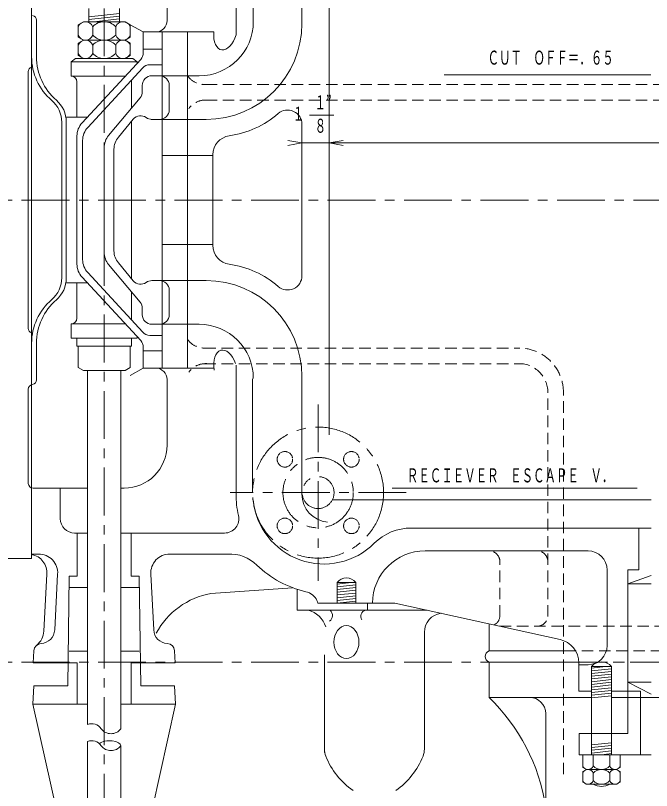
# Model space of a CAD drawing. Units: millimetres, scale not verified. Extents: x -5945 to 5945, y -4205 to 4205.
# Drawn here: x -3090 to -2425, y 1650 to 2460 of the extents above; entities that cross this region are included whole.
import ezdxf
from ezdxf.enums import TextEntityAlignment as Align

# ---------------------------------------------------------------- set-up
doc = ezdxf.new("R2010")
doc.units = ezdxf.units.MM
doc.header["$LTSCALE"] = 10
doc.linetypes.add('CHAIN1', pattern=[8, 5, -1, 1, -1])
doc.linetypes.add('DASHED1', pattern=[1.8, 1.2, -0.6])
for name, color, linetype, lineweight in [('0-0_0', 3, 'Continuous', 18), ('0-1_芯', 4, 'CHAIN1', 18), ('0-2_寸法', 2, 'Continuous', 18)]:
    doc.layers.add(name, color=color, linetype=linetype, lineweight=lineweight)
doc.styles.add('ＭＳ ゴシック', font='')
doc.styles.get('ＭＳ ゴシック').set_extended_font_data('MS Gothic')

msp = doc.modelspace()

# ---------------------------------------------------------------- linework, layer by layer
at = {"layer": '0-0_0'}
for p, q in [((-2859.55, 2574.44), (-2859.55, 2439.87)), ((-2841.48, 2574.44), (-2841.48, 2453.47)), ((-2790.59, 2574.44), (-2790.59, 2451.42)), ((-2762.09, 2574.44), (-2762.09, 2021.76)), ((-2931.7, 2547.39), (-2931.7, 2454.71)), ((-3013.4, 2453.45), (-3013.4, 2467.09)), ((-2981.4, 2453.45), (-2981.4, 2467.09)), ((-3068.17, 2416.78), (-3068.17, 2454.97)), ((-2981.4, 2461.97), (-3013.4, 2458.57)), ((-2981.4, 2459.13), (-3013.4, 2455.73)), ((-2981.4, 2456.29), (-3008.13, 2453.45)), ((-3024.56, 2450.33), (-3019.16, 2453.45)), ((-3024.56, 2437.34), (-3024.56, 2450.33)), ((-2975.63, 2453.45), (-3019.16, 2453.45)), ((-3009.45, 2439.45), (-3009.45, 2448.22)), ((-2985.34, 2439.45), (-2985.34, 2448.22)), ((-2970.23, 2450.33), (-2975.63, 2453.45)), ((-2970.23, 2437.34), (-2970.23, 2450.33)), ((-2956.52, 2442.71), (-2970.23, 2450.33)), ((-2956.52, 2442.71), (-2882.7, 2442.71)), ((-2956.52, 2442.71), (-2956.52, 2420.86)), ((-2936.71, 2442.48), (-2936.71, 2091.4)), ((-2910.26, 2442.71), (-2910.26, 2091.4)), ((-3024.56, 2437.34), (-3019.16, 2434.22)), ((-2975.63, 2434.22), (-3019.16, 2434.22)), ((-2975.63, 2434.22), (-3019.16, 2434.22)), ((-2970.23, 2437.34), (-2975.63, 2434.22)), ((-2970.23, 2431.1), (-2975.63, 2434.22)), ((-2970.23, 2418.1), (-2970.23, 2431.1)), ((-3009.45, 2420.22), (-3009.45, 2428.99)), ((-2985.34, 2420.22), (-2985.34, 2428.99)), ((-2936.71, 2424.57), (-2956.52, 2424.57)), ((-2967.44, 2414.99), (-3027.35, 2414.99)), ((-3024.56, 2418.1), (-3019.16, 2414.99)), ((-2975.63, 2414.99), (-3019.16, 2414.99)), ((-2970.23, 2418.1), (-2975.63, 2414.99)), ((-2962.93, 2411.43), (-3031.87, 2411.43)), ((-2959.17, 2414.08), (-3020.58, 2347.61)), ((-2936.71, 2408.52), (-2949.69, 2408.52)), ((-3076.78, 2132.84), (-3076.78, 2401.27)), ((-2957.04, 2405.3), (-3014.66, 2342.93)), ((-2975.4, 2396.51), (-3031.87, 2396.51)), ((-3026.01, 2390.66), (-3026.01, 2353.56)), ((-2968.78, 2392.59), (-2968.78, 2363.28)), ((-2898.04, 2396.91), (-2947.57, 2396.91)), ((-2957.57, 2386.91), (-2957.57, 2380.35)), ((-2929.43, 2386.91), (-2929.43, 2361.3)), ((-2959.89, 2373.94), (-2992.75, 2334.54)), ((-3037.44, 2353.56), (-3015.08, 2353.56)), ((-2967.01, 2351.53), (-2982.56, 2332.89)), ((-2968.78, 2349.41), (-2968.78, 2184.7)), ((-2948.38, 2351.3), (-2890.72, 2351.3)), ((-3041.82, 2185.72), (-3041.82, 2348.39)), ((-3037.04, 2185.4), (-3037.04, 2348.71)), ((-2790.59, 2346.11), (-2790.59, 2188)), ((-3025.89, 2200.07), (-3025.89, 2334.04)), ((-3019.97, 2204.75), (-3019.97, 2329.36)), ((-2997.4, 2212.38), (-2997.4, 2321.73)), ((-2987.2, 2214.03), (-2987.2, 2320.08)), ((-2936.71, 2313.53), (-2883.81, 2313.53)), ((-2883.81, 2314.35), (-2883.81, 2219.76)), ((-2936.71, 2220.58), (-2883.81, 2220.58)), ((-2959.89, 2160.17), (-2992.75, 2199.57)), ((-2967.01, 2182.58), (-2982.56, 2201.22)), ((-2957.04, 2128.81), (-3014.66, 2191.18)), ((-3037.44, 2180.55), (-3015.08, 2180.55)), ((-3026.01, 2143.45), (-3026.01, 2180.55)), ((-2959.17, 2120.04), (-3020.58, 2186.5)), ((-2947.57, 2182.81), (-2890.72, 2182.81)), ((-2929.43, 2147.2), (-2929.43, 2172.81)), ((-2968.78, 2170.83), (-2968.78, 2141.52)), ((-2957.57, 2147.2), (-2957.57, 2153.77)), ((-2898.04, 2137.2), (-2947.57, 2137.2)), ((-2962.93, 2122.68), (-3031.87, 2122.68)), ((-3026.01, 2114.35), (-3026.01, 2122.68)), ((-2968.78, 2114.35), (-2968.78, 2122.68)), ((-2962.93, 2124.1), (-2962.93, 2122.68)), ((-2936.71, 2125.59), (-2949.69, 2125.59)), ((-3068.17, 2117.33), (-3068.17, 2079.14)), ((-2968.78, 2114.35), (-3026.01, 2114.35)), ((-3024.56, 2092.05), (-3024.56, 2114.35)), ((-2970.23, 2092.05), (-2970.23, 2114.35)), ((-2956.52, 2091.4), (-2956.52, 2113.25)), ((-2936.71, 2109.54), (-2956.52, 2109.54)), ((-3024.56, 2092.05), (-3019.16, 2088.93)), ((-2956.52, 2091.4), (-2970.23, 2083.78)), ((-2956.52, 2091.4), (-2882.7, 2091.4)), ((-2859.55, 1959.67), (-2859.55, 2094.24)), ((-3014.9, 1718.71), (-3014.9, 2088.93)), ((-2979.9, 1714.32), (-2979.9, 2088.93)), ((-2790.59, 1959.67), (-2790.59, 2082.69)), ((-2931.7, 2010.84), (-2931.7, 2079.4)), ((-2842.15, 1961.2), (-2842.15, 2080.05)), ((-3076.78, 2069.23), (-3076.78, 1970.84)), ((-3071.78, 1965.84), (-3014.9, 1965.84)), ((-3043.34, 1965.84), (-3043.34, 1933.9)), ((-2979.9, 1965.84), (-2976.7, 1965.84)), ((-2758.73, 1953.8), (-2425.2, 1953.8)), ((-2676.18, 1924.19), (-2425.2, 1924.19)), ((-3014.9, 1918.9), (-3028.34, 1918.9)), ((-3025.71, 1873.92), (-3025.71, 1918.9)), ((-2871.56, 1918.9), (-2979.9, 1918.9)), ((-2969.09, 1873.92), (-2969.09, 1918.9)), ((-3073.32, 1897), (-3066.06, 1897)), ((-2868.11, 1897), (-2928.73, 1897)), ((-2661.82, 1900.29), (-2491.39, 1900.29)), ((-2471.39, 1801.34), (-2471.39, 1880.29)), ((-3057.34, 1875.94), (-3060.51, 1816.28)), ((-3046.09, 1875.94), (-3049.18, 1817.64)), ((-2948.71, 1875.94), (-2945.61, 1817.64)), ((-2734.35, 1867.11), (-2753.75, 1867.11)), ((-2753.75, 1845.67), (-2753.75, 1867.11)), ((-2739.03, 1867.11), (-2753.75, 1865.55)), ((-2734.35, 1864.77), (-2753.75, 1862.71)), ((-2734.35, 1845.67), (-2734.35, 1867.11)), ((-3014.9, 1862.16), (-3034.12, 1862.16)), ((-2979.9, 1862.16), (-2960.67, 1862.16)), ((-2800.38, 1861.77), (-2885.72, 1855.72)), ((-2795.42, 1860.06), (-2795.42, 1838.19)), ((-2734.35, 1861.93), (-2753.75, 1859.87)), ((-2734.35, 1859.09), (-2753.75, 1857.03)), ((-2734.35, 1856.25), (-2753.75, 1854.19)), ((-2734.35, 1853.41), (-2753.75, 1851.35)), ((-2734.35, 1850.57), (-2753.75, 1848.51)), ((-2734.35, 1847.74), (-2753.75, 1845.67)), ((-2773.8, 1845.67), (-2693.47, 1845.67)), ((-2722.14, 1845.29), (-2722.14, 1838.19)), ((-2520.66, 1807.63), (-2693.47, 1845.67)), ((-2795.42, 1838.19), (-2659.49, 1838.19)), ((-2594.9, 1823.97), (-2594.9, 1795.68)), ((-2662.51, 1693.11), (-2662.51, 1815.18)), ((-3070.99, 1795.89), (-3071.67, 1783.25)), ((-3014.9, 1795.61), (-3034.12, 1795.61)), ((-2979.9, 1795.61), (-2960.67, 1795.61)), ((-2923.8, 1795.89), (-2923.13, 1783.25)), ((-2767.03, 1791.45), (-2767.03, 1689.59)), ((-2504.82, 1795.68), (-2594.9, 1795.68)), ((-3071.67, 1783.25), (-3025.71, 1783.25)), ((-3025.71, 1739.98), (-3025.71, 1783.25)), ((-2969.09, 1739.98), (-2969.09, 1783.25)), ((-2923.13, 1783.25), (-2969.09, 1783.25)), ((-2594.9, 1784.06), (-2594.9, 1747.15)), ((-2501.09, 1784.06), (-2594.9, 1784.06)), ((-2501.04, 1753.78), (-2501.04, 1783.21)), ((-2491.39, 1781.34), (-2501.04, 1781.34)), ((-2466.76, 1779.33), (-2487.74, 1779.33)), ((-2487.74, 1687.23), (-2487.74, 1779.33)), ((-2473.02, 1779.33), (-2487.74, 1777.77)), ((-2466.76, 1777.15), (-2487.74, 1774.93)), ((-2466.76, 1774.32), (-2487.74, 1772.09)), ((-2466.76, 1687.23), (-2466.76, 1779.33)), ((-2466.76, 1771.48), (-2487.74, 1769.25)), ((-2466.76, 1768.64), (-2487.74, 1766.41)), ((-3070.87, 1759.31), (-3071.9, 1739.98)), ((-3070.87, 1759.31), (-3035.52, 1759.31)), ((-2923.92, 1759.31), (-2959.27, 1759.31)), ((-2923.92, 1759.31), (-2922.89, 1739.98)), ((-2466.76, 1765.8), (-2487.74, 1763.57)), ((-2466.76, 1762.96), (-2487.74, 1760.73)), ((-2466.76, 1760.12), (-2487.74, 1757.89)), ((-2449.78, 1762.96), (-2425.2, 1762.96)), ((-2449.78, 1762.96), (-2425.2, 1750.52)), ((-2501.04, 1753.78), (-2487.74, 1753.78)), ((-2466.76, 1757.28), (-2487.74, 1755.05)), ((-2466.76, 1754.44), (-2487.74, 1752.21)), ((-2466.76, 1751.6), (-2487.74, 1749.37)), ((-2466.76, 1753.78), (-2436.47, 1753.78)), ((-2436.47, 1687.23), (-2436.47, 1753.78)), ((-2594.9, 1747.15), (-2487.74, 1747.15)), ((-2466.76, 1748.76), (-2487.74, 1746.53)), ((-2466.76, 1747.15), (-2425.2, 1747.15)), ((-3071.9, 1739.98), (-3014.9, 1739.98)), ((-2922.89, 1739.98), (-2979.9, 1739.98)), ((-2922.89, 1739.98), (-2948.44, 1624.65)), ((-2500.46, 1709.42), (-2449.78, 1709.42)), ((-2500.46, 1709.42), (-2500.46, 1687.23)), ((-3014.9, 1636.42), (-3014.9, 1700.95)), ((-2979.9, 1636.42), (-2979.9, 1696.56)), ((-2466.76, 1699.7), (-2487.74, 1697.47)), ((-2466.76, 1696.86), (-2487.74, 1694.63)), ((-2466.76, 1694.02), (-2487.74, 1691.8)), ((-2500.46, 1687.23), (-2425.2, 1687.23)), ((-2496.86, 1687.23), (-2496.86, 1674.02)), ((-2466.76, 1691.18), (-2487.74, 1688.96)), ((-2485.95, 1687.23), (-2485.95, 1675.55)), ((-2466.76, 1688.34), (-2477.29, 1687.23)), ((-2468.55, 1687.23), (-2468.55, 1675.55)), ((-2496.86, 1674.02), (-2492.97, 1671.77)), ((-2496.86, 1669.52), (-2492.97, 1671.77)), ((-2496.86, 1669.52), (-2496.86, 1658.56)), ((-2492.97, 1671.77), (-2461.54, 1671.77)), ((-2492.97, 1671.77), (-2461.54, 1671.77)), ((-2457.64, 1669.52), (-2461.54, 1671.77)), ((-2457.64, 1669.52), (-2457.64, 1658.56)), ((-2485.95, 1668), (-2485.95, 1660.09)), ((-2468.55, 1668), (-2468.55, 1660.09)), ((-2496.86, 1658.56), (-2492.97, 1656.32)), ((-2492.97, 1656.32), (-2461.54, 1656.32)), ((-2457.64, 1658.56), (-2461.54, 1656.32))]:
    msp.add_line(p, q, dxfattribs=at)
at = {"layer": '0-0_0', "color": 1, "linetype": 'DASHED1'}
for p, q in [((-2891.38, 2387.88), (-2287.13, 2387.88)), ((-2891.38, 2371.57), (-2287.13, 2371.57)), ((-2892.62, 2112.29), (-2563.39, 2112.29)), ((-2892.62, 2095.98), (-2563.39, 2095.98)), ((-2533.39, 1831.66), (-2533.39, 2065.98)), ((-2517.08, 1666.71), (-2517.08, 2065.98)), ((-2583.59, 1831.66), (-2583.59, 1890.14)), ((-2583.69, 1821.5), (-2190.52, 1821.5)), ((-2269.83, 1795.69), (-2504.82, 1795.68)), ((-2273.12, 1784.06), (-2501.09, 1784.06)), ((-2425.2, 1747.15), (-2349, 1747.15))]:
    msp.add_line(p, q, dxfattribs=at)
at = {"layer": '0-0_0'}
for points in [[(-3103.62, 1892.45), (-3073.32, 1892.45), (-3073.32, 2664.19)], [(-3024.56, 2418.1), (-3024.56, 2431.1), (-3019.16, 2434.22)], [(-3031.87, 2396.51), (-3031.87, 2411.43), (-3027.35, 2414.99)], [(-2962.93, 2410.01), (-2962.93, 2411.43), (-2967.44, 2414.99)], [(-2975.4, 2137.6), (-3031.87, 2137.6), (-3031.87, 2122.68)], [(-2970.23, 2092.05), (-2975.63, 2088.93), (-3019.16, 2088.93)], [(-2438.06, 1924.19), (-2438.06, 1880.64), (-2449.78, 1880.64), (-2449.78, 1709.42)], [(-3025.71, 1873.92), (-3034.12, 1873.92), (-3035.52, 1759.31)], [(-2969.09, 1873.92), (-2960.67, 1873.92), (-2959.27, 1759.31)], [(-2425.2, 1865.99), (-2449.78, 1865.99), (-2425.2, 1874.46)], [(-3071.9, 1739.98), (-3046.36, 1624.65), (-2948.44, 1624.65)], [(-2535.61, 1730.15), (-2535.61, 791.7), (-2425.49, 791.7)], [(-2457.64, 1687.23), (-2457.64, 1674.02), (-2461.54, 1671.77)]]:
    msp.add_lwpolyline(points, dxfattribs=at)
for centre, radius, start, end in [((-3073.17, 2454.97), 5, 0, 82.02582), ((-2943.7, 2454.71), 12, 270, 0), ((-3017.01, 2445.38), 8.07, 20.61975, 159.38025), ((-2997.4, 2436.95), 16.5, 43.08888, 136.91112), ((-2977.79, 2445.38), 8.07, 20.61975, 159.38025), ((-2898.04, 2453.47), 56.56, 270, 0), ((-2890.72, 2451.42), 100.13, 270, 0), ((-3017.01, 2442.29), 8.07, 200.61975, 339.38025), ((-2997.4, 2450.72), 16.5, 223.08888, 316.91112), ((-2977.79, 2442.29), 8.07, 200.61975, 339.38025), ((-3017.01, 2426.15), 8.07, 20.61975, 159.38025), ((-2997.4, 2417.71), 16.5, 43.08888, 136.91112), ((-2977.79, 2426.15), 8.07, 20.61975, 159.38025), ((-3013.32, 2416.78), 60, 180, 229.45653), ((-3008.17, 2416.78), 60, 180, 229.14382), ((-3017.01, 2423.06), 8.07, 200.61975, 339.38025), ((-2997.4, 2431.49), 16.5, 223.08888, 316.91112), ((-2977.79, 2423.06), 8.07, 200.61975, 339.38025), ((-2966.52, 2420.86), 10, 317.26577, 0), ((-2949.69, 2398.52), 10, 90, 137.26577), ((-3071.78, 2401.27), 5, 107.95356, 180), ((-3031.87, 2390.66), 5.86, 0, 90), ((-2947.57, 2386.91), 10, 90, 180), ((-2939.43, 2386.91), 10, 0, 90), ((-2967.57, 2380.35), 10, 320.1646, 0), ((-3071.82, 2348.39), 30, 0, 49.45653), ((-3067.04, 2348.71), 30, 0, 49.14382), ((-2939.43, 2361.3), 10, 270, 0), ((-2880.82, 2433.27), 100.13, 278.14022, 310.7976), ((-2805.59, 2346.11), 15, 0, 130.7976), ((-2959.33, 2345.12), 10, 53.96654, 140.1646), ((-2947.57, 2361.3), 10, 233.96654, 270), ((-3005.89, 2334.04), 20, 137.26577, 180), ((-2999.97, 2329.36), 20, 137.26577, 180), ((-2977.4, 2321.73), 20, 140.1646, 180), ((-2863.81, 2314.35), 20, 98.14022, 180), ((-2967.2, 2320.08), 20, 140.1646, 180), ((-2863.81, 2219.76), 20, 180, 261.85978), ((-2977.4, 2212.38), 20, 180, 219.8354), ((-2967.2, 2214.03), 20, 180, 219.8354), ((-2999.97, 2204.75), 20, 180, 222.73423), ((-3005.89, 2200.07), 20, 180, 222.73423), ((-2880.82, 2100.85), 100.13, 49.2024, 81.85978), ((-2805.59, 2188), 15, 229.2024, 0), ((-3071.82, 2185.72), 30, 310.54347, 0), ((-3067.04, 2185.4), 30, 310.85618, 0), ((-2959.33, 2188.99), 10, 219.8354, 306.03346), ((-2947.57, 2172.81), 10, 90, 126.03346), ((-2939.43, 2172.81), 10, 0, 90), ((-2890.72, 2082.69), 100.13, 0, 90), ((-3013.32, 2117.33), 60, 130.54347, 180), ((-3008.17, 2117.33), 60, 130.85618, 180), ((-2967.57, 2153.77), 10, 360, 39.8354), ((-2947.57, 2147.2), 10, 180, 270), ((-2939.43, 2147.2), 10, 270, 0), ((-3031.87, 2143.45), 5.86, 270, 360), ((-3071.78, 2132.84), 5, 180, 252.04644), ((-2898.04, 2080.64), 56.56, 0, 90), ((-2949.69, 2135.59), 10, 222.73423, 270), ((-2966.52, 2113.25), 10, 0, 42.73423), ((-2943.7, 2079.4), 12, 0, 90), ((-3071.78, 2069.23), 5, 97.97418, 180), ((-3073.17, 2079.14), 5, 277.97418, 0), ((-2976.7, 2010.84), 45, 270, 360), ((-3071.78, 1970.84), 5, 180, 270), ((-2762.09, 1959.67), 97.46, 180, 193.24509), ((-2767.5, 1961.2), 74.64, 185.69619, 314.78432), ((-2760.94, 1959.67), 29.65, 180, 264.24339), ((-2871.56, 1933.9), 15, 270, 13.24509), ((-3028.34, 1933.9), 15, 180, 270), ((-2676.18, 1869.19), 55, 90, 134.78432), ((-3077.31, 1877), 20, 356.9627, 78.48095), ((-3066.06, 1877), 20, 356.9627, 90), ((-2928.73, 1877), 20, 90, 183.0373), ((-2866.17, 1856.42), 40.63, 45.52919, 92.74138), ((-2661.82, 1845.29), 55, 90.00099, 179.59971), ((-2491.39, 1880.29), 20, 0, 90), ((-2762.65, 1962.65), 107.7, 225.82118, 257.22092), ((-2744.05, 1859.89), 12.09, 36.67281, 143.32719), ((-2871.65, 1775.95), 81, 99.99721, 151.78607), ((-2790.23, 1841.04), 17, 25.37137, 77.22092), ((-2796.71, 1837.97), 24.17, 18.59794, 25.37137), ((-2790.49, 1812.98), 26.02, 17.98592, 75.69574), ((-2766.09, 1832.72), 7.46, 306.3616, 47.16791), ((-2722.73, 1831.94), 6.42, 103.05955, 214.4444), ((-2642.51, 1815.18), 20, 97.3404, 180), ((-3080.48, 1817.34), 20, 308.61175, 356.9627), ((-3064.16, 1818.43), 15, 272.86923, 356.9627), ((-2930.63, 1818.43), 15, 183.0373, 267.13077), ((-2526.04, 1783.21), 25, 0, 77.58311), ((-3063.01, 1795.46), 8, 92.86923, 176.9627), ((-2931.79, 1795.46), 8, 3.0373, 87.13077), ((-2491.39, 1801.34), 20, 270, 0), ((-2592.62, 1789.87), 6.24, 111.45156, 248.54844), ((-2477.25, 1770.54), 13.69, 39.97515, 140.02485), ((-2736.48, 1601.01), 203.47, 9.16928, 45.90954), ((-2552.61, 1730.15), 17, 0, 90), ((-3010.37, 1708.23), 11.41, 32.24265, 113.36593), ((-2990.3, 1722.36), 13.15, 217.68576, 322.31424), ((-3010.37, 1690.47), 11.41, 32.24265, 113.36593), ((-2990.3, 1704.61), 13.15, 217.68576, 322.31424), ((-2747.03, 1693.11), 20, 180, 201.54496), ((-2692.19, 1714.77), 78.96, 201.54496, 235.35728), ((-2737.36, 1714.77), 78.96, 304.64272, 338.45504), ((-2682.51, 1693.11), 20, 338.45504, 0), ((-2491.41, 1677.6), 5.83, 200.61975, 339.38025), ((-2491.41, 1665.94), 5.83, 20.61975, 159.38025), ((-2477.25, 1683.69), 11.91, 223.08888, 316.91112), ((-2477.25, 1659.86), 11.91, 43.08888, 136.91112), ((-2463.1, 1677.6), 5.83, 200.61975, 339.38025), ((-2463.1, 1665.94), 5.83, 20.61975, 159.38025), ((-2491.41, 1662.14), 5.83, 200.61975, 339.38025), ((-2477.25, 1668.23), 11.91, 223.08888, 316.91112), ((-2477.25, 1672.26), 18.16, 241.3716, 298.6284), ((-2463.1, 1662.14), 5.83, 200.61975, 339.38025)]:
    msp.add_arc(centre, radius, start, end, dxfattribs=at)
at = {"layer": '0-0_0', "color": 1, "linetype": 'DASHED1'}
for centre, radius, start, end in [((-2892.62, 2409.53), 21.69, 215.58679, 273.27735), ((-2891.38, 2349.88), 21.69, 86.72265, 144.41321), ((-2892.62, 2133.99), 21.69, 215.58679, 273.27735), ((-2563.39, 2065.98), 46.31, 0, 90), ((-2891.38, 2074.33), 21.69, 86.72265, 144.41321), ((-2563.39, 2065.98), 30, 0, 90), ((-2594.9, 1888.91), 11.38, 6.17641, 90.79933), ((-2544.71, 1888.91), 11.38, 6.17641, 90.79933), ((-2594.9, 1832.89), 11.38, 297.69717, 353.82359), ((-2544.71, 1832.89), 11.38, 269.20067, 353.82359)]:
    msp.add_arc(centre, radius, start, end, dxfattribs=at)
at = {"layer": '0-0_0'}
for centre, major_axis, ratio, start_param, end_param in [((-2870.42, 2445.18), (-4.56, -21.15), 0.547719, 4.946233, 7.719074), ((-2870.42, 2088.93), (-4.56, 21.15), 0.547719, 4.946233, 7.719074), ((-2991.69, 1696.56), (11.79, 0), 0.441254, 6.283185, 8.950659)]:
    msp.add_ellipse(centre, major_axis=major_axis, ratio=ratio, start_param=start_param, end_param=end_param, dxfattribs=at)
msp.add_ellipse((-2744.05, 1804.91), major_axis=(0, 17.22), ratio=0.761996, dxfattribs=at)
at = {"layer": '0-1_芯'}
for p, q in [((-2997.4, -3262.7), (-2997.4, 3085.49)), ((-3323.77, 2267.06), (3217.37, 2267.06)), ((-2773.66, 2053.32), (-2773.66, 1869.08)), ((-2681.54, 1961.2), (-2865.78, 1961.2)), ((-3323.77, 1784.06), (3217.37, 1784.06))]:
    msp.add_line(p, q, dxfattribs=at)
for centre, radius in [((-2773.66, 1961.2), 68.49), ((-2808.45, 1996), 8.13), ((-2738.86, 1996), 8.13), ((-2773.66, 1961.2), 36.81), ((-2773.66, 1961.2), 16.67), ((-2808.45, 1926.41), 8.13), ((-2738.86, 1926.41), 8.13)]:
    msp.add_circle(centre, radius, dxfattribs=at)
at = {"layer": '0-2_寸法'}
for p, q in [((-2641.67, 2398.04), (-2425.72, 2398.04)), ((-2782.73, 2355.85), (-2757.08, 2355.85)), ((-2790.59, 2326.74), (-2805.37, 2324.14)), ((-2762.09, 2326.74), (-2747.32, 2329.35)), ((-2762.09, 2326.74), (-2747.32, 2324.14)), ((-2696.06, 1965.68), (-2440.01, 1965.68))]:
    msp.add_line(p, q, dxfattribs=at)
for points in [[(-2762.09, 2326.74), (-2790.59, 2326.74), (-2805.37, 2329.35)], [(-2762.09, 2326.74), (-2012.09, 2326.74), (-2026.87, 2329.35)]]:
    msp.add_lwpolyline(points, dxfattribs=at)

# ---------------------------------------------------------------- texts
at = {"layer": '0-2_寸法', "style": 'ＭＳ ゴシック', "width": 0.6}
for s, p in [('ＣＵＴ\u3000ＯＦＦ＝．６５', (-2596.41, 2404.15)), ('１”', (-2777.41, 2357.34)), ('１', (-2800.28, 2345.57)), ('８', (-2777.25, 2332.95)), ('ＲＥＣＩＥＶＥＲ\u3000ＥＳＣＡＰＥ\u3000Ｖ．', (-2680.81, 1967.49))]:
    msp.add_text(s, height=14.66, dxfattribs=at).set_placement(p, align=Align.BOTTOM_LEFT)

doc.saveas('drawing.dxf')
